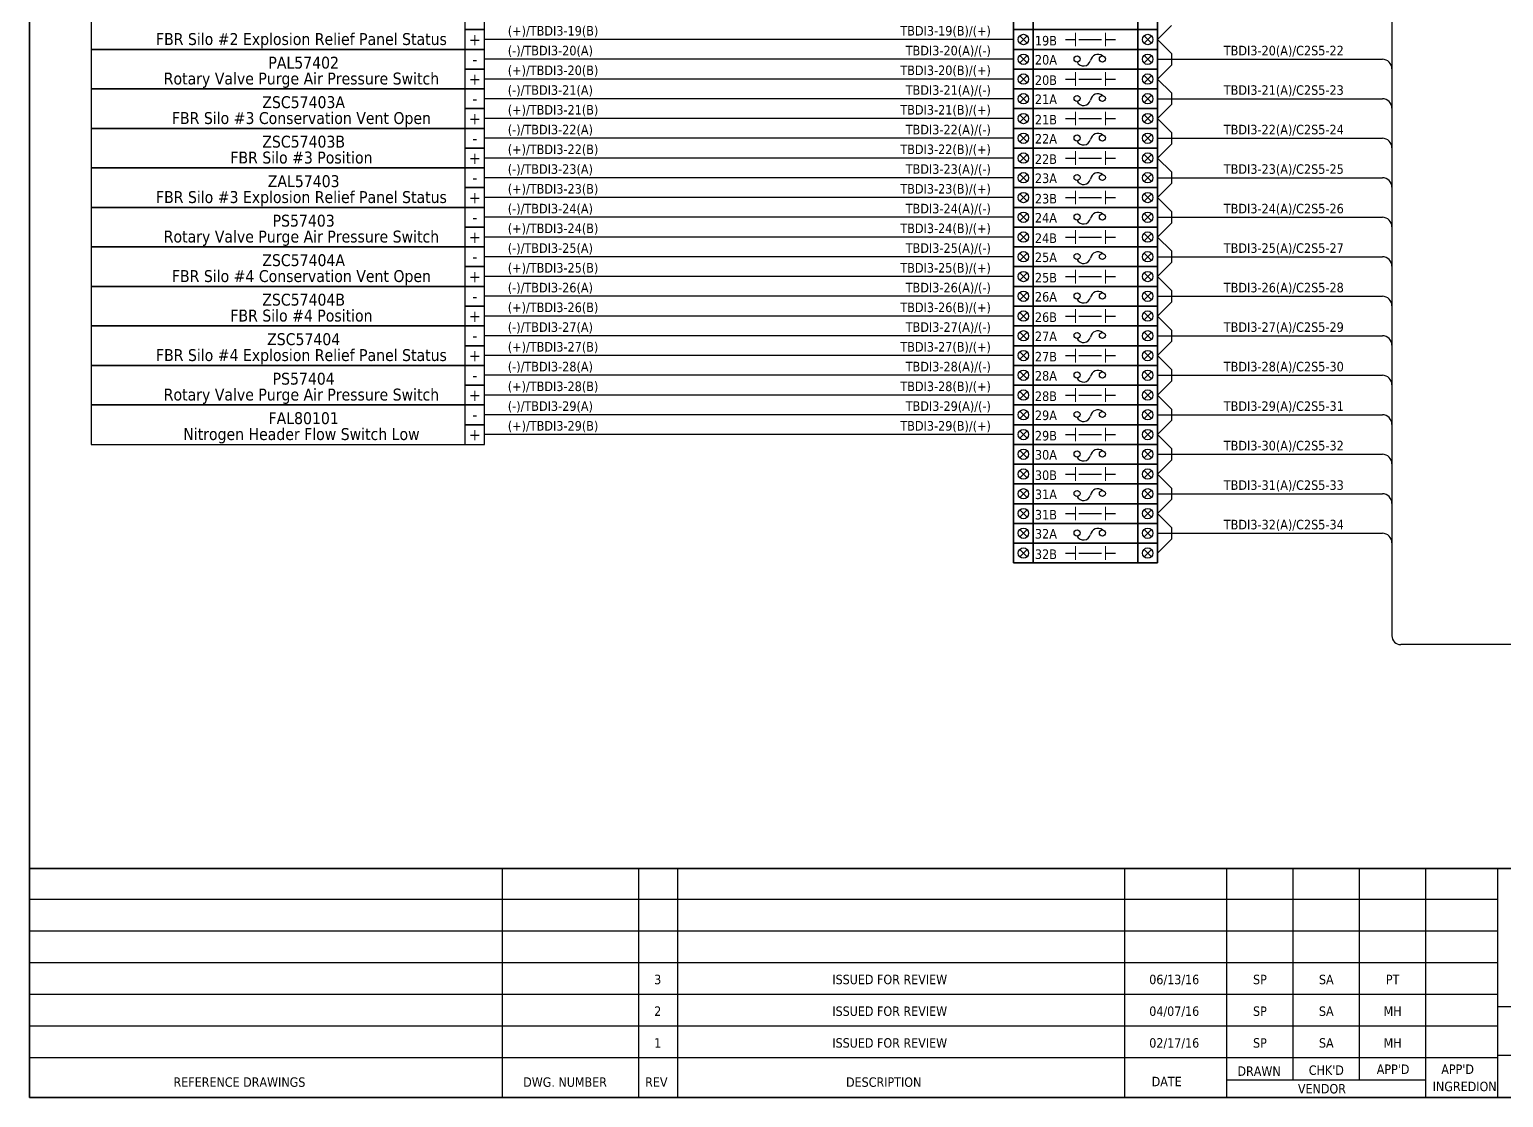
# Model space of a CAD drawing. Header units: millimetres. Extents: x 0 to 1792788, y -13 to 262234.
# Drawn here: x 905434 to 952570, y 92247 to 126393 of the extents above; entities that cross this region are included whole.
import ezdxf
from ezdxf.enums import TextEntityAlignment as Align

# ---------------------------------------------------------------- set-up
doc = ezdxf.new("R2010")
doc.units = ezdxf.units.MM
for name, color, linetype, lineweight in [('GT_1', 9, 'Continuous', 25), ('HELPPOINT', 7, 'Continuous', 25), ('MEMBER', 7, 'Continuous', 25), ('power', 7, 'Continuous', 25)]:
    doc.layers.add(name, color=color, linetype=linetype, lineweight=lineweight)
doc.styles.add('Tahoma', font='')
doc.styles.get('Tahoma').set_extended_font_data('Tahoma')

# ---------------------------------------------------------------- blocks, each defined once
blk = doc.blocks.new('TPA')
at = {"layer": 'GT_1', "color": 4, "ltscale": 25.4}
for p, q in [((14309938, 12749437), (14309938, 12757755)), ((14314900, 12749437), (14314900, 12757755)), ((14316319, 12749437), (14316319, 12757755)), ((14332560, 12749437), (14332560, 12757755)), ((14336263, 12749437), (14336263, 12757755)), ((14338674, 12750067), (14338674, 12757755)), ((14341086, 12750068), (14341086, 12757756)), ((14343490, 12749437), (14343490, 12757755)), ((14346116, 12749437), (14346116, 12757755)), ((14346116, 12756634), (14292753, 12756634)), ((14346116, 12755485), (14292753, 12755485)), ((14346116, 12754332), (14292753, 12754332)), ((14346116, 12753180), (14292753, 12753180)), ((14368833, 12752737), (14346116, 12752737)), ((14346116, 12752028), (14292753, 12752028)), ((14346114, 12750875), (14292753, 12750875)), ((14368833, 12750964), (14346116, 12750964)), ((14343490, 12750067), (14336263, 12750067))]:
    blk.add_line(p, q, dxfattribs=at)
at = {"layer": 'HELPPOINT', "color": 4, "lineweight": 35, "ltscale": 25.4}
for p, q in [((14292753, 12749437), (14292753, 12827491)), ((14292753, 12749437), (14292753, 12827491)), ((14405128, 12749437), (14292753, 12749437)), ((14405128, 12749437), (14292753, 12749437))]:
    blk.add_line(p, q, dxfattribs=at)
at = {"layer": 'MEMBER', "color": 4, "lineweight": 35, "ltscale": 25.4}
blk.add_line((14292753, 12757755), (14405128, 12757755), dxfattribs=at)
blk.add_line((14292753, 12757755), (14405128, 12757755), dxfattribs=at)
at = {"layer": 'MEMBER', "color": 4, "style": 'Tahoma'}
for s, height, p in [('3', 343, (14315582, 12753726)), ('ISSUED FOR REVIEW', 342.77, (14324013, 12753726)), ('06/13/16', 342.8, (14334352, 12753726)), ('SP', 342.8, (14337466, 12753726)), ('SA', 342.8, (14339877, 12753726)), ('PT', 342.8, (14342288, 12753726)), ('2', 343, (14315582, 12752574)), ('ISSUED FOR REVIEW', 342.77, (14324013, 12752574)), ('04/07/16', 342.8, (14334352, 12752574)), ('SP', 342.8, (14337466, 12752574)), ('SA', 342.8, (14339877, 12752574)), ('MH', 342.8, (14342288, 12752574)), ('1', 343, (14315582, 12751421)), ('ISSUED FOR REVIEW', 342.77, (14324013, 12751421)), ('02/17/16', 342.8, (14334352, 12751421)), ('SP', 342.8, (14337466, 12751421)), ('SA', 342.8, (14339877, 12751421)), ('MH', 342.8, (14342288, 12751421))]:
    blk.add_text(s, height=height, dxfattribs=at).set_placement(p, align=Align.MIDDLE_CENTER)
for s, height, p in [('DRAWN', 342.8, (14336649, 12750224)), ("CHK'D", 342.8, (14339241, 12750260)), ("APP'D", 342.8, (14341710, 12750294)), ("APP'D", 342.8, (14344056, 12750294)), ('REFERENCE DRAWINGS', 342.77, (14297988, 12749826)), ('DWG. NUMBER', 342.77, (14310694, 12749826)), ('REV', 342.8, (14315126, 12749826)), ('DESCRIPTION', 342.77, (14322425, 12749826)), ('DATE', 342.8, (14333532, 12749847)), ('VENDOR', 342.8, (14338846, 12749586)), ('INGREDION', 342.8, (14343744, 12749668))]:
    blk.add_text(s, height=height, dxfattribs=at).set_placement(p)

msp = doc.modelspace()

# ---------------------------------------------------------------- linework, layer by layer
at = {"color": 4, "ltscale": 25.4}
for p, q in [((949001, 149132), (949001, 107008)), ((936901, 125441), (919984, 125441)), ((941507, 125441), (948696, 125441)), ((936901, 124178), (919984, 124178)), ((941507, 124178), (948696, 124178)), ((936901, 122915), (919984, 122915)), ((941507, 122915), (948696, 122915)), ((936901, 121652), (919984, 121652)), ((941507, 121652), (948696, 121652)), ((936901, 120389), (919984, 120389)), ((941507, 120389), (948696, 120389)), ((936901, 119126), (919984, 119126)), ((941507, 119126), (948696, 119126)), ((936901, 117863), (919984, 117863)), ((941507, 117863), (948696, 117863)), ((936901, 116600), (919984, 116600)), ((941507, 116600), (948696, 116600)), ((936901, 115337), (919984, 115337)), ((941507, 115337), (948696, 115337)), ((936901, 114074), (919984, 114074)), ((941507, 114074), (948696, 114074)), ((941507, 112811), (948696, 112811)), ((941507, 111548), (948696, 111548)), ((941507, 110285), (948696, 110285)), ((998428, 106727), (949282, 106727))]:
    msp.add_line(p, q, dxfattribs=at)
at = {"color": 1, "ltscale": 25.4}
for p, q in [((941507, 126072), (941954, 126519)), ((941507, 126072), (941954, 125625)), ((937335, 125558), (937100, 125323)), ((937100, 125558), (937335, 125323)), ((941074, 125558), (941309, 125323)), ((941309, 125558), (941074, 125323)), ((941954, 125625), (941954, 125256)), ((941507, 124809), (941954, 125256)), ((941507, 124809), (941954, 124363)), ((937335, 124295), (937100, 124060)), ((937100, 124295), (937335, 124060)), ((941074, 124295), (941309, 124060)), ((941309, 124295), (941074, 124060)), ((941507, 123546), (941954, 123993)), ((941954, 124363), (941954, 123993)), ((941507, 123546), (941954, 123100)), ((937335, 123032), (937100, 122797)), ((937100, 123032), (937335, 122797)), ((941074, 123032), (941309, 122797)), ((941309, 123032), (941074, 122797)), ((941954, 123100), (941954, 122730)), ((941507, 122283), (941954, 122730)), ((941507, 122283), (941954, 121837)), ((937335, 121769), (937100, 121534)), ((937100, 121769), (937335, 121534)), ((941074, 121769), (941309, 121534)), ((941309, 121769), (941074, 121534)), ((941954, 121837), (941954, 121467)), ((941507, 121020), (941954, 121467)), ((941507, 121020), (941954, 120574)), ((937335, 120506), (937100, 120271)), ((937100, 120506), (937335, 120271)), ((941074, 120506), (941309, 120271)), ((941309, 120506), (941074, 120271)), ((941507, 119757), (941954, 120204)), ((941954, 120574), (941954, 120204)), ((941507, 119757), (941954, 119311)), ((941954, 119311), (941954, 118941)), ((937335, 119243), (937100, 119008)), ((937100, 119243), (937335, 119008)), ((941074, 119243), (941309, 119008)), ((941309, 119243), (941074, 119008)), ((941507, 118494), (941954, 118941)), ((941507, 118494), (941954, 118048)), ((937335, 117980), (937100, 117745)), ((937100, 117980), (937335, 117745)), ((941074, 117980), (941309, 117745)), ((941309, 117980), (941074, 117745)), ((941954, 118048), (941954, 117678)), ((941507, 117231), (941954, 117678)), ((941507, 117231), (941954, 116785)), ((937335, 116717), (937100, 116482)), ((937100, 116717), (937335, 116482)), ((941074, 116717), (941309, 116482)), ((941309, 116717), (941074, 116482)), ((941954, 116785), (941954, 116415)), ((941507, 115968), (941954, 116415)), ((941507, 115968), (941954, 115522)), ((941954, 115522), (941954, 115152)), ((937335, 115454), (937100, 115219)), ((937100, 115454), (937335, 115219)), ((941074, 115454), (941309, 115219)), ((941309, 115454), (941074, 115219)), ((941507, 114705), (941954, 115152)), ((941507, 114705), (941954, 114259)), ((937335, 114191), (937100, 113956)), ((937100, 114191), (937335, 113956)), ((941074, 114191), (941309, 113956)), ((941309, 114191), (941074, 113956)), ((941954, 114259), (941954, 113889)), ((941507, 113442), (941954, 113889)), ((941507, 113442), (941954, 112996)), ((937335, 112928), (937100, 112693)), ((937100, 112928), (937335, 112693)), ((941074, 112928), (941309, 112693)), ((941309, 112928), (941074, 112693)), ((941954, 112996), (941954, 112626)), ((941507, 112179), (941954, 112626)), ((941507, 112179), (941954, 111733)), ((941954, 111733), (941954, 111363)), ((937335, 111665), (937100, 111430)), ((937100, 111665), (937335, 111430)), ((941074, 111665), (941309, 111430)), ((941309, 111665), (941074, 111430)), ((941507, 110916), (941954, 111363)), ((941507, 110916), (941954, 110470)), ((937335, 110402), (937100, 110167)), ((937100, 110402), (937335, 110167)), ((941074, 110402), (941309, 110167)), ((941309, 110402), (941074, 110167)), ((941954, 110470), (941954, 110100)), ((941507, 109653), (941954, 110100))]:
    msp.add_line(p, q, dxfattribs=at)
at = {"color": 7, "ltscale": 25.4}
for p, q in [((936901, 126072), (919984, 126072)), ((937335, 126190), (937100, 125955)), ((937100, 126190), (937335, 125955)), ((938568, 126072), (938886, 126072)), ((938986, 126072), (939712, 126072)), ((939840, 126072), (940158, 126072)), ((941074, 126190), (941309, 125955)), ((941309, 126190), (941074, 125955)), ((937335, 124927), (937100, 124692)), ((937100, 124927), (937335, 124692)), ((941074, 124927), (941309, 124692)), ((941309, 124927), (941074, 124692)), ((936901, 124809), (919984, 124809)), ((938568, 124809), (938886, 124809)), ((938986, 124809), (939712, 124809)), ((939840, 124809), (940158, 124809)), ((936901, 123546), (919984, 123546)), ((937335, 123664), (937100, 123429)), ((937100, 123664), (937335, 123429)), ((938568, 123546), (938886, 123546)), ((938986, 123546), (939712, 123546)), ((939840, 123546), (940158, 123546)), ((941074, 123664), (941309, 123429)), ((941309, 123664), (941074, 123429)), ((936901, 122283), (919984, 122283)), ((937335, 122401), (937100, 122166)), ((937100, 122401), (937335, 122166)), ((938568, 122283), (938886, 122283)), ((938986, 122283), (939712, 122283)), ((939840, 122283), (940158, 122283)), ((941074, 122401), (941309, 122166)), ((941309, 122401), (941074, 122166)), ((936901, 121020), (919984, 121020)), ((937335, 121138), (937100, 120903)), ((937100, 121138), (937335, 120903)), ((938568, 121020), (938886, 121020)), ((938986, 121020), (939712, 121020)), ((939840, 121020), (940158, 121020)), ((941074, 121138), (941309, 120903)), ((941309, 121138), (941074, 120903)), ((936901, 119757), (919984, 119757)), ((937335, 119875), (937100, 119640)), ((937100, 119875), (937335, 119640)), ((938568, 119757), (938886, 119757)), ((938986, 119757), (939712, 119757)), ((939840, 119757), (940158, 119757)), ((941074, 119875), (941309, 119640)), ((941309, 119875), (941074, 119640)), ((936901, 118494), (919984, 118494)), ((937335, 118612), (937100, 118377)), ((937100, 118612), (937335, 118377)), ((938568, 118494), (938886, 118494)), ((938986, 118494), (939712, 118494)), ((939840, 118494), (940158, 118494)), ((941074, 118612), (941309, 118377)), ((941309, 118612), (941074, 118377)), ((936901, 117231), (919984, 117231)), ((937335, 117349), (937100, 117114)), ((937100, 117349), (937335, 117114)), ((938568, 117231), (938886, 117231)), ((938986, 117231), (939712, 117231)), ((939840, 117231), (940158, 117231)), ((941074, 117349), (941309, 117114)), ((941309, 117349), (941074, 117114)), ((936901, 115968), (919984, 115968)), ((937335, 116086), (937100, 115851)), ((937100, 116086), (937335, 115851)), ((938568, 115968), (938886, 115968)), ((938986, 115968), (939712, 115968)), ((939840, 115968), (940158, 115968)), ((941074, 116086), (941309, 115851)), ((941309, 116086), (941074, 115851)), ((936901, 114705), (919984, 114705)), ((937335, 114823), (937100, 114588)), ((937100, 114823), (937335, 114588)), ((938568, 114705), (938886, 114705)), ((938986, 114705), (939712, 114705)), ((939840, 114705), (940158, 114705)), ((941074, 114823), (941309, 114588)), ((941309, 114823), (941074, 114588)), ((936901, 113442), (919984, 113442)), ((937335, 113560), (937100, 113325)), ((937100, 113560), (937335, 113325)), ((938568, 113442), (938886, 113442)), ((938986, 113442), (939712, 113442)), ((939840, 113442), (940158, 113442)), ((941074, 113560), (941309, 113325)), ((941309, 113560), (941074, 113325)), ((937335, 112297), (937100, 112062)), ((937100, 112297), (937335, 112062)), ((941074, 112297), (941309, 112062)), ((941309, 112297), (941074, 112062)), ((938568, 112179), (938886, 112179)), ((938986, 112179), (939712, 112179)), ((939840, 112179), (940158, 112179)), ((937335, 111034), (937100, 110799)), ((937100, 111034), (937335, 110799)), ((938568, 110916), (938886, 110916)), ((938986, 110916), (939712, 110916)), ((939840, 110916), (940158, 110916)), ((941074, 111034), (941309, 110799)), ((941309, 111034), (941074, 110799)), ((937335, 109771), (937100, 109536)), ((937100, 109771), (937335, 109536)), ((938568, 109653), (938886, 109653)), ((938986, 109653), (939712, 109653)), ((939840, 109653), (940158, 109653)), ((941074, 109771), (941309, 109536)), ((941309, 109771), (941074, 109536))]:
    msp.add_line(p, q, dxfattribs=at)
at = {"color": 7, "lineweight": 9, "ltscale": 25.4}
for p, q in [((938886, 125855), (938886, 126289)), ((939840, 125855), (939840, 126289)), ((938886, 124592), (938886, 125026)), ((939840, 124592), (939840, 125026)), ((938886, 123329), (938886, 123763)), ((939840, 123329), (939840, 123763)), ((938886, 122066), (938886, 122500)), ((939840, 122066), (939840, 122500)), ((938886, 120803), (938886, 121237)), ((939840, 120803), (939840, 121237)), ((938886, 119540), (938886, 119974)), ((939840, 119540), (939840, 119974)), ((938886, 118277), (938886, 118711)), ((939840, 118277), (939840, 118711)), ((938886, 117014), (938886, 117448)), ((939840, 117014), (939840, 117448)), ((938886, 115751), (938886, 116185)), ((939840, 115751), (939840, 116185)), ((938886, 114489), (938886, 114922)), ((939840, 114489), (939840, 114922)), ((938886, 113226), (938886, 113659)), ((939840, 113226), (939840, 113659)), ((938886, 111963), (938886, 112396)), ((939840, 111963), (939840, 112396)), ((938886, 110700), (938886, 111133)), ((939840, 110700), (939840, 111133)), ((938886, 109437), (938886, 109870)), ((939840, 109437), (939840, 109870))]:
    msp.add_line(p, q, dxfattribs=at)
at = {"color": 2, "ltscale": 25.4}
for points in [[(907403, 125756), (919984, 125756), (919984, 127019), (907403, 127019)], [(907403, 124493), (919984, 124493), (919984, 125756), (907403, 125756)], [(907403, 123230), (919984, 123230), (919984, 124493), (907403, 124493)], [(907403, 121967), (919984, 121967), (919984, 123230), (907403, 123230)], [(907403, 120704), (919984, 120704), (919984, 121967), (907403, 121967)], [(907403, 119441), (919984, 119441), (919984, 120704), (907403, 120704)], [(907403, 118178), (919984, 118178), (919984, 119441), (907403, 119441)], [(907403, 116915), (919984, 116915), (919984, 118178), (907403, 118178)], [(907403, 115652), (919984, 115652), (919984, 116915), (907403, 116915)], [(907403, 114389), (919984, 114389), (919984, 115652), (907403, 115652)], [(907403, 113127), (919984, 113127), (919984, 114389), (907403, 114389)]]:
    msp.add_lwpolyline(points, close=True, dxfattribs=at)
at = {"color": 7, "ltscale": 25.4}
for points in [[(919353, 126388), (919984, 126388), (919984, 127019), (919353, 127019)], [(919353, 125756), (919984, 125756), (919984, 126388), (919353, 126388)], [(936901, 125756), (937533, 125756), (937533, 126388), (936901, 126388)], [(937533, 125756), (940876, 125756), (940876, 126388), (937533, 126388)], [(940876, 125756), (941507, 125756), (941507, 126388), (940876, 126388)], [(919353, 125125), (919984, 125125), (919984, 125756), (919353, 125756)], [(919353, 124493), (919984, 124493), (919984, 125125), (919353, 125125)], [(936901, 124493), (937533, 124493), (937533, 125125), (936901, 125125)], [(937533, 124493), (940876, 124493), (940876, 125125), (937533, 125125)], [(940876, 124493), (941507, 124493), (941507, 125125), (940876, 125125)], [(919353, 123862), (919984, 123862), (919984, 124493), (919353, 124493)], [(919353, 123230), (919984, 123230), (919984, 123862), (919353, 123862)], [(936901, 123230), (937533, 123230), (937533, 123862), (936901, 123862)], [(937533, 123230), (940876, 123230), (940876, 123862), (937533, 123862)], [(940876, 123230), (941507, 123230), (941507, 123862), (940876, 123862)], [(919353, 122599), (919984, 122599), (919984, 123230), (919353, 123230)], [(919353, 121967), (919984, 121967), (919984, 122599), (919353, 122599)], [(936901, 121967), (937533, 121967), (937533, 122599), (936901, 122599)], [(937533, 121967), (940876, 121967), (940876, 122599), (937533, 122599)], [(940876, 121967), (941507, 121967), (941507, 122599), (940876, 122599)], [(919353, 121336), (919984, 121336), (919984, 121967), (919353, 121967)], [(919353, 120704), (919984, 120704), (919984, 121336), (919353, 121336)], [(936901, 120704), (937533, 120704), (937533, 121336), (936901, 121336)], [(937533, 120704), (940876, 120704), (940876, 121336), (937533, 121336)], [(940876, 120704), (941507, 120704), (941507, 121336), (940876, 121336)], [(919353, 120073), (919984, 120073), (919984, 120704), (919353, 120704)], [(919353, 119441), (919984, 119441), (919984, 120073), (919353, 120073)], [(936901, 119441), (937533, 119441), (937533, 120073), (936901, 120073)], [(937533, 119441), (940876, 119441), (940876, 120073), (937533, 120073)], [(940876, 119441), (941507, 119441), (941507, 120073), (940876, 120073)], [(919353, 118810), (919984, 118810), (919984, 119441), (919353, 119441)], [(919353, 118178), (919984, 118178), (919984, 118810), (919353, 118810)], [(936901, 118178), (937533, 118178), (937533, 118810), (936901, 118810)], [(937533, 118178), (940876, 118178), (940876, 118810), (937533, 118810)], [(940876, 118178), (941507, 118178), (941507, 118810), (940876, 118810)], [(919353, 117547), (919984, 117547), (919984, 118178), (919353, 118178)], [(919353, 116915), (919984, 116915), (919984, 117547), (919353, 117547)], [(936901, 116915), (937533, 116915), (937533, 117547), (936901, 117547)], [(937533, 116915), (940876, 116915), (940876, 117547), (937533, 117547)], [(940876, 116915), (941507, 116915), (941507, 117547), (940876, 117547)], [(919353, 116284), (919984, 116284), (919984, 116915), (919353, 116915)], [(919353, 115652), (919984, 115652), (919984, 116284), (919353, 116284)], [(936901, 115652), (937533, 115652), (937533, 116284), (936901, 116284)], [(937533, 115652), (940876, 115652), (940876, 116284), (937533, 116284)], [(940876, 115652), (941507, 115652), (941507, 116284), (940876, 116284)], [(919353, 115021), (919984, 115021), (919984, 115652), (919353, 115652)], [(919353, 114389), (919984, 114389), (919984, 115021), (919353, 115021)], [(936901, 114389), (937533, 114389), (937533, 115021), (936901, 115021)], [(937533, 114389), (940876, 114389), (940876, 115021), (937533, 115021)], [(940876, 114389), (941507, 114389), (941507, 115021), (940876, 115021)], [(919353, 113758), (919984, 113758), (919984, 114389), (919353, 114389)], [(919353, 113127), (919984, 113127), (919984, 113758), (919353, 113758)], [(936901, 113127), (937533, 113127), (937533, 113758), (936901, 113758)], [(937533, 113127), (940876, 113127), (940876, 113758), (937533, 113758)], [(940876, 113127), (941507, 113127), (941507, 113758), (940876, 113758)], [(936901, 111864), (937533, 111864), (937533, 112495), (936901, 112495)], [(937533, 111864), (940876, 111864), (940876, 112495), (937533, 112495)], [(940876, 111864), (941507, 111864), (941507, 112495), (940876, 112495)], [(936901, 110601), (937533, 110601), (937533, 111232), (936901, 111232)], [(937533, 110601), (940876, 110601), (940876, 111232), (937533, 111232)], [(940876, 110601), (941507, 110601), (941507, 111232), (940876, 111232)], [(936901, 109338), (937533, 109338), (937533, 109969), (936901, 109969)], [(937533, 109338), (940876, 109338), (940876, 109969), (937533, 109969)], [(940876, 109338), (941507, 109338), (941507, 109969), (940876, 109969)]]:
    msp.add_lwpolyline(points, close=True, dxfattribs=at)
at = {"color": 1, "ltscale": 25.4}
for points in [[(936901, 126388), (937533, 126388), (937533, 127019), (936901, 127019)], [(937533, 126388), (940876, 126388), (940876, 127019), (937533, 127019)], [(940876, 126388), (941507, 126388), (941507, 127019), (940876, 127019)], [(936901, 125125), (937533, 125125), (937533, 125756), (936901, 125756)], [(937533, 125125), (940876, 125125), (940876, 125756), (937533, 125756)], [(940876, 125125), (941507, 125125), (941507, 125756), (940876, 125756)], [(936901, 123862), (937533, 123862), (937533, 124493), (936901, 124493)], [(937533, 123862), (940876, 123862), (940876, 124493), (937533, 124493)], [(940876, 123862), (941507, 123862), (941507, 124493), (940876, 124493)], [(936901, 122599), (937533, 122599), (937533, 123230), (936901, 123230)], [(937533, 122599), (940876, 122599), (940876, 123230), (937533, 123230)], [(940876, 122599), (941507, 122599), (941507, 123230), (940876, 123230)], [(936901, 121336), (937533, 121336), (937533, 121967), (936901, 121967)], [(937533, 121336), (940876, 121336), (940876, 121967), (937533, 121967)], [(940876, 121336), (941507, 121336), (941507, 121967), (940876, 121967)], [(936901, 120073), (937533, 120073), (937533, 120704), (936901, 120704)], [(937533, 120073), (940876, 120073), (940876, 120704), (937533, 120704)], [(940876, 120073), (941507, 120073), (941507, 120704), (940876, 120704)], [(936901, 118810), (937533, 118810), (937533, 119441), (936901, 119441)], [(937533, 118810), (940876, 118810), (940876, 119441), (937533, 119441)], [(940876, 118810), (941507, 118810), (941507, 119441), (940876, 119441)], [(936901, 117547), (937533, 117547), (937533, 118178), (936901, 118178)], [(937533, 117547), (940876, 117547), (940876, 118178), (937533, 118178)], [(940876, 117547), (941507, 117547), (941507, 118178), (940876, 118178)], [(936901, 116284), (937533, 116284), (937533, 116915), (936901, 116915)], [(937533, 116284), (940876, 116284), (940876, 116915), (937533, 116915)], [(940876, 116284), (941507, 116284), (941507, 116915), (940876, 116915)], [(936901, 115021), (937533, 115021), (937533, 115652), (936901, 115652)], [(937533, 115021), (940876, 115021), (940876, 115652), (937533, 115652)], [(940876, 115021), (941507, 115021), (941507, 115652), (940876, 115652)], [(936901, 113758), (937533, 113758), (937533, 114389), (936901, 114389)], [(937533, 113758), (940876, 113758), (940876, 114389), (937533, 114389)], [(940876, 113758), (941507, 113758), (941507, 114389), (940876, 114389)], [(936901, 112495), (937533, 112495), (937533, 113127), (936901, 113127)], [(937533, 112495), (940876, 112495), (940876, 113127), (937533, 113127)], [(940876, 112495), (941507, 112495), (941507, 113127), (940876, 113127)], [(936901, 111232), (937533, 111232), (937533, 111864), (936901, 111864)], [(937533, 111232), (940876, 111232), (940876, 111864), (937533, 111864)], [(940876, 111232), (941507, 111232), (941507, 111864), (940876, 111864)], [(936901, 109969), (937533, 109969), (937533, 110601), (936901, 110601)], [(937533, 109969), (940876, 109969), (940876, 110601), (937533, 110601)], [(940876, 109969), (941507, 109969), (941507, 110601), (940876, 110601)]]:
    msp.add_lwpolyline(points, close=True, dxfattribs=at)
at = {"color": 7, "lineweight": 30, "ltscale": 25.4}
for points in [[(936901, 127019), (941507, 127019), (941507, 125756), (936901, 125756), (936901, 127019)], [(936901, 125756), (941507, 125756), (941507, 124493), (936901, 124493), (936901, 125756)], [(936901, 124493), (941507, 124493), (941507, 123230), (936901, 123230), (936901, 124493)], [(936901, 123230), (941507, 123230), (941507, 121967), (936901, 121967), (936901, 123230)], [(936901, 121967), (941507, 121967), (941507, 120704), (936901, 120704), (936901, 121967)], [(936901, 120704), (941507, 120704), (941507, 119441), (936901, 119441), (936901, 120704)], [(936901, 119441), (941507, 119441), (941507, 118178), (936901, 118178), (936901, 119441)], [(936901, 118178), (941507, 118178), (941507, 116915), (936901, 116915), (936901, 118178)], [(936901, 116915), (941507, 116915), (941507, 115652), (936901, 115652), (936901, 116915)], [(936901, 115652), (941507, 115652), (941507, 114389), (936901, 114389), (936901, 115652)], [(936901, 114389), (941507, 114389), (941507, 113127), (936901, 113127), (936901, 114389)], [(936901, 113127), (941507, 113127), (941507, 111864), (936901, 111864), (936901, 113127)], [(936901, 111864), (941507, 111864), (941507, 110601), (936901, 110601), (936901, 111864)], [(936901, 110601), (941507, 110601), (941507, 109338), (936901, 109338), (936901, 110601)]]:
    msp.add_lwpolyline(points, dxfattribs=at)
at = {"color": 7, "ltscale": 25.4}
for centre in [(937217, 126072), (941191, 126072), (937217, 124809), (941191, 124809), (937217, 123546), (941191, 123546), (937217, 122283), (941191, 122283), (937217, 121020), (941191, 121020), (937217, 119757), (941191, 119757), (937217, 118494), (941191, 118494), (937217, 117231), (941191, 117231), (937217, 115968), (941191, 115968), (937217, 114705), (941191, 114705), (937217, 113442), (941191, 113442), (937217, 112179), (941191, 112179), (937217, 110916), (941191, 110916), (937217, 109653), (941191, 109653)]:
    msp.add_circle(centre, 166, dxfattribs=at)
at = {"color": 1, "ltscale": 25.4}
for centre in [(937217, 125441), (941191, 125441), (937217, 124178), (941191, 124178), (937217, 122915), (941191, 122915), (937217, 121652), (941191, 121652), (937217, 120389), (941191, 120389), (937217, 119126), (941191, 119126), (937217, 117863), (941191, 117863), (937217, 116600), (941191, 116600), (937217, 115337), (941191, 115337), (937217, 114074), (941191, 114074), (937217, 112811), (941191, 112811), (937217, 111548), (941191, 111548), (937217, 110285), (941191, 110285)]:
    msp.add_circle(centre, 166, dxfattribs=at)
at = {"color": 4, "ltscale": 25.4}
for centre, radius, start, end in [((948696, 125136), 305, 0, 90), ((948696, 123873), 305, 0, 90), ((948696, 122610), 305, 0, 90), ((948696, 121347), 305, 0, 90), ((948696, 120084), 305, 0, 90), ((948696, 118821), 305, 0, 90), ((948696, 117558), 305, 0, 90), ((948696, 116295), 305, 0, 90), ((948696, 115032), 305, 0, 90), ((948696, 113769), 305, 0, 90), ((948696, 112506), 305, 0, 90), ((948696, 111243), 305, 0, 90), ((948696, 109980), 305, 0, 90), ((949282, 107008), 281, 180.0002, 270), ((949282, 107008), 281, 180, 270)]:
    msp.add_arc(centre, radius, start, end, dxfattribs=at)
at = {"layer": 'power', "color": 1, "ltscale": 25.4}
for centre in [(938932, 125450), (939742, 125450), (938932, 124187), (939742, 124187), (938932, 122924), (939742, 122924), (938932, 121661), (939742, 121661), (938932, 120398), (939742, 120398), (938932, 119135), (939742, 119135), (938932, 117872), (939742, 117872), (938932, 116610), (939742, 116610), (938932, 115347), (939742, 115347), (938932, 114084), (939742, 114084), (938932, 112821), (939742, 112821), (938932, 111558), (939742, 111558), (938932, 110295), (939742, 110295)]:
    msp.add_circle(centre, 96.7, dxfattribs=at)
for centre, radius, start, end in [((939139, 125455), 230, 206.1634, 346.0383), ((939595, 125364), 235, 51.1309, 171.3254), ((939139, 124192), 230, 206.1634, 346.0383), ((939595, 124101), 235, 51.1309, 171.3254), ((939595, 122838), 235, 51.1309, 171.3254), ((939139, 122929), 230, 206.1634, 346.0383), ((939139, 121666), 230, 206.1634, 346.0383), ((939595, 121575), 235, 51.1309, 171.3254), ((939139, 120403), 230, 206.1634, 346.0383), ((939595, 120312), 235, 51.1309, 171.3254), ((939595, 119049), 235, 51.1309, 171.3254), ((939139, 119140), 230, 206.1634, 346.0383), ((939595, 117786), 235, 51.1309, 171.3254), ((939139, 117877), 230, 206.1634, 346.0383), ((939139, 116614), 230, 206.1634, 346.0383), ((939595, 116523), 235, 51.1309, 171.3254), ((939595, 115260), 235, 51.1309, 171.3254), ((939139, 115351), 230, 206.1634, 346.0383), ((939595, 113997), 235, 51.1309, 171.3254), ((939139, 114089), 230, 206.1634, 346.0383), ((939139, 112826), 230, 206.1634, 346.0383), ((939595, 112735), 235, 51.1309, 171.3254), ((939139, 111563), 230, 206.1634, 346.0383), ((939595, 111472), 235, 51.1309, 171.3254), ((939595, 110209), 235, 51.1309, 171.3254), ((939139, 110300), 230, 206.1634, 346.0383)]:
    msp.add_arc(centre, radius, start, end, dxfattribs=at)

# ---------------------------------------------------------------- block references
at = {"xscale": 0.8800000000046566, "yscale": 0.8800000000046566, "zscale": 0.8800000000046566}
msp.add_blockref('TPA', (-11672189, -11127258), dxfattribs=at)

# ---------------------------------------------------------------- texts
at = {"color": 7, "style": 'Tahoma'}
for s, p in [('(+)/TBDI3-19(B)', (920729, 126199)), ('(+)/TBDI3-20(B)', (920729, 124936)), ('(+)/TBDI3-21(B)', (920729, 123673)), ('(+)/TBDI3-22(B)', (920729, 122410)), ('(+)/TBDI3-23(B)', (920729, 121147)), ('(+)/TBDI3-24(B)', (920729, 119884)), ('(+)/TBDI3-25(B)', (920729, 118621)), ('(+)/TBDI3-26(B)', (920729, 117358)), ('(+)/TBDI3-27(B)', (920729, 116095)), ('(+)/TBDI3-28(B)', (920729, 114832)), ('(+)/TBDI3-29(B)', (920729, 113569))]:
    msp.add_text(s, height=304.8, dxfattribs=at).set_placement(p)
for s, p in [('TBDI3-19(B)/(+)', (936177, 126199)), ('TBDI3-20(B)/(+)', (936177, 124936)), ('TBDI3-21(B)/(+)', (936177, 123673)), ('TBDI3-22(B)/(+)', (936177, 122410)), ('TBDI3-23(B)/(+)', (936177, 121147)), ('TBDI3-24(B)/(+)', (936177, 119884)), ('TBDI3-25(B)/(+)', (936177, 118621)), ('TBDI3-26(B)/(+)', (936177, 117358)), ('TBDI3-27(B)/(+)', (936177, 116095)), ('TBDI3-28(B)/(+)', (936177, 114832)), ('TBDI3-29(B)/(+)', (936177, 113569))]:
    msp.add_text(s, height=304.8, dxfattribs=at).set_placement(p, align=Align.RIGHT)
at = {"color": 4, "style": 'Tahoma'}
for s, p in [('FBR Silo #2 Explosion Relief Panel Status ', (914202, 126088)), ('PAL57402', (914202, 125333)), ('Rotary Valve Purge Air Pressure Switch ', (914202, 124825)), ('ZSC57403A', (914202, 124070)), ('FBR Silo #3 Conservation Vent Open ', (914202, 123562)), ('ZSC57403B', (914202, 122807)), ('FBR Silo #3 Position ', (914202, 122299)), ('ZAL57403', (914202, 121544)), ('FBR Silo #3 Explosion Relief Panel Status ', (914202, 121036)), ('PS57403', (914202, 120281)), ('Rotary Valve Purge Air Pressure Switch ', (914202, 119773)), ('ZSC57404A', (914202, 119018)), ('FBR Silo #4 Conservation Vent Open ', (914202, 118510)), ('ZSC57404B', (914202, 117755)), ('FBR Silo #4 Position ', (914202, 117247)), ('ZSC57404', (914202, 116492)), ('FBR Silo #4 Explosion Relief Panel Status ', (914202, 115984)), ('PS57404', (914202, 115229)), ('Rotary Valve Purge Air Pressure Switch ', (914202, 114721)), ('FAL80101', (914202, 113966)), ('Nitrogen Header Flow Switch Low ', (914202, 113458))]:
    msp.add_text(s, height=381, dxfattribs=at).set_placement(p, align=Align.MIDDLE_CENTER)
for s, p in [('(-)/TBDI3-20(A)', (920729, 125567)), ('TBDI3-20(A)/C2S5-22', (943625, 125567)), ('(-)/TBDI3-21(A)', (920729, 124304)), ('TBDI3-21(A)/C2S5-23', (943625, 124304)), ('(-)/TBDI3-22(A)', (920729, 123041)), ('TBDI3-22(A)/C2S5-24', (943625, 123041)), ('(-)/TBDI3-23(A)', (920729, 121778)), ('TBDI3-23(A)/C2S5-25', (943625, 121778)), ('(-)/TBDI3-24(A)', (920729, 120515)), ('TBDI3-24(A)/C2S5-26', (943625, 120515)), ('(-)/TBDI3-25(A)', (920729, 119252)), ('TBDI3-25(A)/C2S5-27', (943625, 119252)), ('(-)/TBDI3-26(A)', (920729, 117989)), ('TBDI3-26(A)/C2S5-28', (943625, 117989)), ('(-)/TBDI3-27(A)', (920729, 116726)), ('TBDI3-27(A)/C2S5-29', (943625, 116726)), ('(-)/TBDI3-28(A)', (920729, 115463)), ('TBDI3-28(A)/C2S5-30', (943625, 115463)), ('(-)/TBDI3-29(A)', (920729, 114200)), ('TBDI3-29(A)/C2S5-31', (943625, 114200)), ('TBDI3-30(A)/C2S5-32', (943625, 112937)), ('TBDI3-31(A)/C2S5-33', (943625, 111674)), ('TBDI3-32(A)/C2S5-34', (943625, 110412))]:
    msp.add_text(s, height=304.8, dxfattribs=at).set_placement(p)
for s, p in [('TBDI3-20(A)/(-)', (936177, 125567)), ('TBDI3-21(A)/(-)', (936177, 124304)), ('TBDI3-22(A)/(-)', (936177, 123041)), ('TBDI3-23(A)/(-)', (936177, 121778)), ('TBDI3-24(A)/(-)', (936177, 120515)), ('TBDI3-25(A)/(-)', (936177, 119252)), ('TBDI3-26(A)/(-)', (936177, 117989)), ('TBDI3-27(A)/(-)', (936177, 116726)), ('TBDI3-28(A)/(-)', (936177, 115463)), ('TBDI3-29(A)/(-)', (936177, 114200))]:
    msp.add_text(s, height=304.8, dxfattribs=at).set_placement(p, align=Align.RIGHT)
at = {"layer": 'power', "color": 7, "style": 'Tahoma'}
for s, height, p in [('+', 381, (919675, 126077)), ('19B', 305.3, (937938, 126036)), ('-', 381, (919675, 125445)), ('20A', 305.3, (937938, 125425)), ('+', 381, (919675, 124814)), ('20B', 305.3, (937938, 124773)), ('-', 381, (919675, 124182)), ('21A', 305.3, (937938, 124162)), ('+', 381, (919675, 123551)), ('21B', 305.3, (937938, 123510)), ('22A', 305.3, (937938, 122899)), ('-', 381, (919675, 122919)), ('+', 381, (919675, 122288)), ('22B', 305.3, (937938, 122247)), ('-', 381, (919675, 121656)), ('23A', 305.3, (937938, 121636)), ('+', 381, (919675, 121025)), ('23B', 305.3, (937938, 120984)), ('-', 381, (919675, 120393)), ('24A', 305.3, (937938, 120373)), ('+', 381, (919675, 119762)), ('24B', 305.3, (937938, 119721)), ('25A', 305.3, (937938, 119110)), ('-', 381, (919675, 119130)), ('+', 381, (919675, 118499)), ('25B', 305.3, (937938, 118458)), ('-', 381, (919675, 117867)), ('26A', 305.3, (937938, 117847)), ('+', 381, (919675, 117236)), ('26B', 305.3, (937938, 117195)), ('-', 381, (919675, 116604)), ('27A', 305.3, (937938, 116584)), ('+', 381, (919675, 115973)), ('27B', 305.3, (937938, 115932)), ('-', 381, (919675, 115341)), ('28A', 305.3, (937938, 115321)), ('+', 381, (919675, 114710)), ('28B', 305.3, (937938, 114669)), ('29A', 305.3, (937938, 114058)), ('-', 381, (919675, 114078)), ('+', 381, (919675, 113447)), ('29B', 305.3, (937938, 113406)), ('30A', 305.3, (937938, 112795)), ('30B', 305.3, (937938, 112143)), ('31A', 305.3, (937938, 111532)), ('31B', 305.3, (937938, 110880)), ('32A', 305.3, (937938, 110269)), ('32B', 305.3, (937938, 109617))]:
    msp.add_text(s, height=height, dxfattribs=at).set_placement(p, align=Align.MIDDLE_CENTER)

doc.saveas('drawing.dxf')
